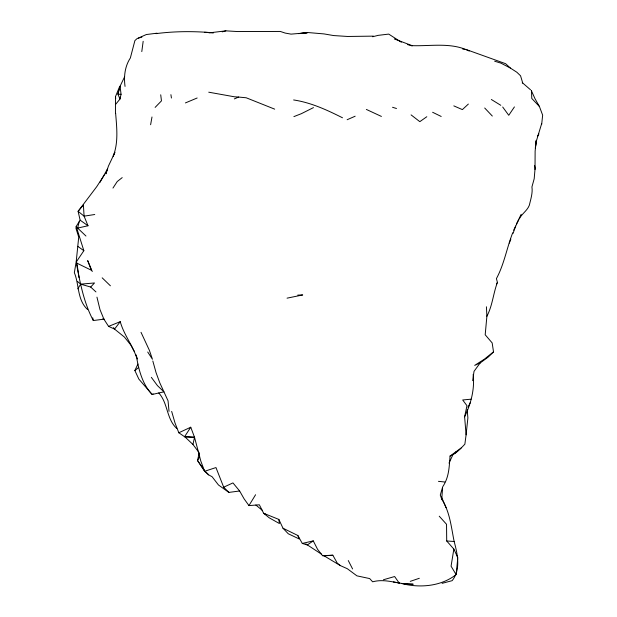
<?xml version="1.0" encoding="UTF-8"?>
<svg xmlns="http://www.w3.org/2000/svg" width="617" height="617" viewBox="0 0 617 617"><rect width="100%" height="100%" fill="white"/><g stroke="black" fill="none" stroke-linecap="round" stroke-linejoin="round"><path stroke-width="0.93" d="M461.1 448.042L450.055 456.032C449.176 467.069 449.114 477.18 442.682 486.821M473.177 374.372C474.805 389.165 471.049 403.495 464.616 416.799L466.09 434.862L464.871 444.171C460.575 448.682 455.994 453.803 450.055 456.032M115.456 112.78L115.472 96.645L119.474 86.943L117.978 94.254L119.983 99.059L115.765 104.173M535.016 169.505L535.124 151.219L536.258 140.314L535.34 148.227L536.104 141.941L541.657 123.624M442.104 583.343L452.153 580.659C461.022 569.607 457.513 553.958 454.143 541.487C451.22 527.018 449.886 511.894 441.733 499.145L442.613 487.769M486.42 306.78L486.882 316.266L485.193 334.776L492.165 342.921L493.515 351.867L488.386 356.935L480.057 363.051L474.026 371.349L472.661 380.674M466.09 434.862L467.887 417.902L467.192 409.781M199.013 453.611L197.54 460.544L204.62 471.288L215.965 467.563L223.686 487.183L232.956 482.91L239.627 490.985L244.108 498.844L248.96 505.593L259.364 504.799L263.644 513.29L278.838 519.414L283.01 528.237L297.841 535.487L302.299 543.438L313.266 540.878L317.57 549.315L322.544 555.67L324.118 555.84L340.407 565.627L347.294 568.697L356.919 575.846L369.683 578.576L372.645 581.808C386.535 578.006 399.322 584.978 413.205 584.191L401.436 583.443C419.591 588.248 440.978 586.466 456.117 574.612L457.814 557.668L453.857 549.091L446.708 540.978L446.538 524.296L439.242 516.198M541.664 124.449L542.652 115.171L539.412 106.494L534.954 98.627L531.283 90.475M104.281 175.081L96.722 186.681L78.104 211.315L80.125 220.161L76.207 226.416L75.968 228.321L78.721 237.067L76.161 262.125C79.955 282.015 83.696 302.5 93.298 320.547L103.895 319.151L108.584 326.393L114.554 329.085L124.418 337.052L130.981 345.258L134.182 351.196M141.794 51.597L143.167 41.3M453.857 549.091L451.073 566.19L456.117 574.612M75.93 263.305L74.349 272.668C79.331 284.722 77.063 299.978 87.622 309.557M150.617 124.734L151.99 116.983M464.616 416.799L466.969 405.693L462.688 399.97L471.079 399.176M199.198 452.739L192.951 444.495L194.525 437.291L190.753 427.219L178.814 432.764L174.981 422.892L171.665 411.408M124.472 77.094L120.076 86.195L121.055 94.278L119.983 99.059L119.906 97.193M85.956 236.033L77.642 228.082L79.161 221.727M120.076 86.195L117.978 94.254L121.055 94.278M442.42 487.738L440.283 495.073L441.733 499.145M512.719 232.756C506.812 247.895 504.189 264.284 496.415 278.622L497.418 282.393C493.214 293.53 492.497 305.662 486.882 316.266M513.028 233.457L515.689 226.1M509.28 243.121L510.837 239.157M513.645 230.234L518.912 219.49M115.009 152.252L113.181 156.217C118.572 142.643 116.767 127.557 115.634 113.327L115.657 113.52M448.999 463.136L452.762 455.038M169.027 411.354L168.055 400.842L163.937 391.834L152.16 394.471L138.856 379.108L134.861 370.539L137.923 364.053M114.5 153.271L108.453 166.027L105.808 173.963L107.62 168.711L99.908 182.455M516.506 223.824L521.18 214.315M467.948 407.251L470.432 402.377M496.477 284.005L497.418 282.393M239.627 490.985L228.853 492.412L218.457 484.97L212.101 476.74L208.677 474.882L204.62 471.288L200.849 461.215L194.525 437.291L184.568 436.72L178.814 432.764M77.811 288.872L80.657 284.144L94.509 282.964L90.684 287.036L80.657 284.144L77.364 281.367M519.383 218.703C521.943 213.659 527.226 210.713 529.317 205.299C530.682 199.353 532.857 193.036 531.931 186.936L534.191 178.76L535.116 168.032L534.569 165.379M248.96 505.593L255.585 494.741M455.145 453.156L456.117 451.613M190.753 427.219L184.568 436.72L194.525 437.291M112.965 188.077L117.23 181.545L122.205 177.619M537.492 136.141L538.911 133.982M76.207 226.416L83.85 250.71L76.161 262.125L76.909 263.158L79.061 277.635M514.424 106.911L508.755 115.286L502.693 107.011M153.124 393.901L152.16 394.471C142.728 384.63 138.987 370.894 136.689 357.791C132.524 345.134 123.786 334.607 120.253 321.665L114.554 329.085L113.52 327.612M155.122 107.404L161.461 100.88L160.721 94.802M468.365 104.057L462.38 109.61L453.819 105.877M134.861 370.539L138.648 367.493M493.515 351.867L484.314 359.233L474.689 365.38L480.435 362.865M426.81 116.721L419.822 121.665L411.092 114.893M313.266 540.878L307.281 544.981L302.299 543.438M313.459 107.613L301.351 113.69L293.893 116.613M347.147 119.737L355.168 116.204M185.416 102.923L197.155 97.995M234.329 98.897L238.671 97.07L246.191 97.771L274.681 109.147M108.584 326.393L120.253 321.665M410.243 581.376L419.329 578.276M383.45 579.749L394.633 576.533L399.43 583.435M138.455 38.107L141.895 37.12M222.251 31.845L225.891 30.85L237.638 31.552L280.303 31.444L285.185 33.071L291.039 34.128L307.189 32.778L298.62 33.627M372.637 36.75L378.159 35.362L388.718 34.097L401.358 42.218M77.642 228.082L88 225.76L84.082 216.158L83.395 204.967L78.104 211.315L84.082 216.158L94.756 214.508M287.059 298.158L302.716 294.949L297.756 295.096M155.954 33.642C174.95 31.182 194.316 31.112 213.343 32.84M157.034 33.187L146.314 34.544L136.989 38.67L134.892 40.629L130.349 57.983C124.85 66.374 123.678 76.631 125.05 86.411M208.986 32.886L225.861 30.858M298.62 33.611L308.176 32.562L323.994 33.912L333.612 35.562L347.61 36.465L373.462 36.133M324.118 555.84L332.833 555.215L337.291 563.167L340.407 565.627M322.544 555.67L332.833 555.215M412.418 45.666C431.329 46.244 451.644 42.18 469.19 51.034M204.443 32.292L213.312 32.732M238.671 97.07L234.298 96.769L208.747 92.195M446.708 540.978L454.143 541.487M438.463 481.337L444.811 482.008M462.719 49.044L466.521 49.653L505.601 63.682L510.413 68.086L516.899 72.282L520.547 75.783L522.738 83.033L530.527 89.797M393.407 581.97L399.654 583.111M293.63 99.954C311.007 102.576 326.948 109.957 342.497 117.778M407.552 44.586L412.164 45.943M522.206 82.879L522.738 83.033M494.641 61.199L500.927 63.135L510.413 68.086M392.543 107.281L396.5 108.507M366.367 109.433L381.406 116.428M411.925 45.573L394.302 38.948M102.862 318.758L104.574 319.398M265.333 514.015L263.644 513.29L269.213 517.802L279.416 523.548L278.838 519.414M432.617 112.279L441.194 116.466M76.909 263.158L91.378 270.238L87.683 260.59L92.272 271.534M491.348 99.491L500.78 105.306M321.372 554.112L305.824 543.893M80.125 220.161L88 225.76M77.773 246.337L83.85 250.71M262.271 510.321L255.847 505.03M90.684 287.036L95.944 291.918M184.645 436.589L192.951 444.495M102.183 277.835L110.404 285.802M223.686 487.183L228.853 492.412M283.01 528.237L288.255 533.751L299.253 538.988L297.841 535.487M539.412 106.494L531.769 98.45L531.499 90.923M484.7 108.006L492.32 116.05M204.273 470.231L197.54 460.544L199.6 456.75L199.276 453.541M205.53 471.558L208.677 474.882M176.817 428.522C166.359 419.059 168.14 403.233 158.754 392.944M151.335 377.326L157.428 385.602L163.937 391.834L159.811 382.856L156.07 372.691L152.823 360.991M147.718 352.006L152.453 359.256L149.306 350.14L141.015 332.308M348.281 560.56L352.592 568.967M441.548 497.171L446.052 507.668M103.895 319.151L99.969 309.549L96.954 297.132M135.863 354.605L137.437 358.955M92.751 317.848L93.298 320.547M170.909 94.663L171.433 98.034M115.472 96.645L115.726 98.543"/></g></svg>
